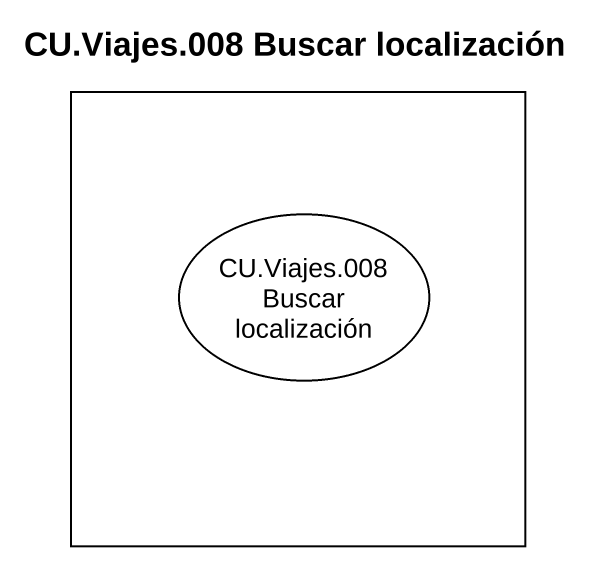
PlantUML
@startuml
title CU.Viajes.008 Buscar localización
rectangle " " as rectangle1 {
  usecase "CU.Viajes.008 Buscar localización" as CU_Viajes_008_Buscar
}
@enduml
